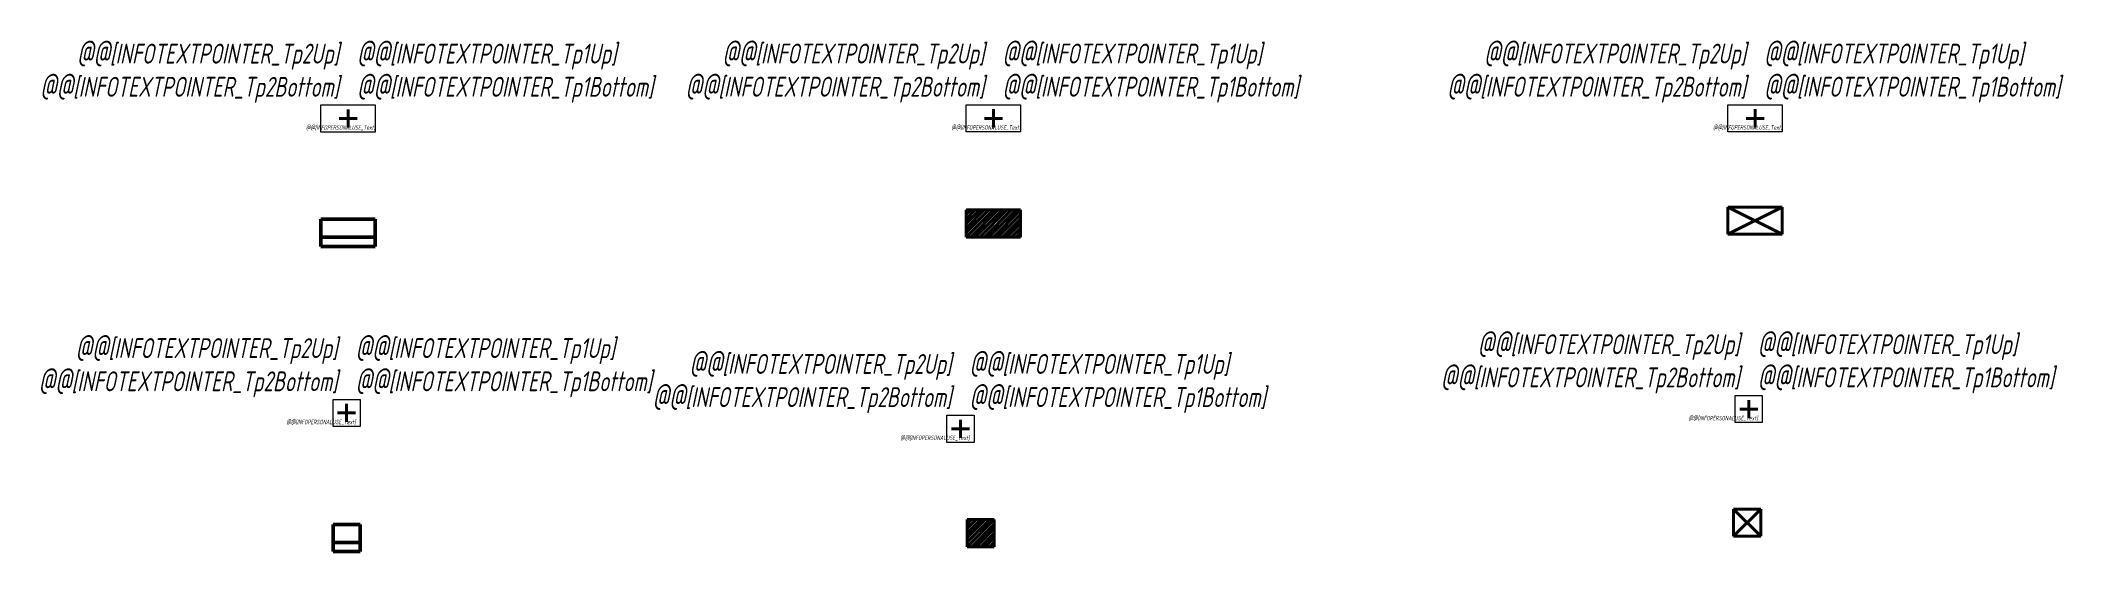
# Model space of a CAD drawing. Header units: inches. Extents: x -67 to 156, y -32 to 24.
import ezdxf
from ezdxf.enums import TextEntityAlignment as Align

# ---------------------------------------------------------------- set-up
doc = ezdxf.new("R2010")
doc.units = ezdxf.units.IN
doc.header["$MEASUREMENT"] = 0
doc.layers.add('EL_DEVICE', color=1, linetype='Continuous', lineweight=40)
doc.layers.add('EL_DEVICE_NAME', color=7, linetype='Continuous')
doc.layers.add('SYS_DEVICE_BORDER', color=7, linetype='Continuous', lineweight=9, plot=False)
doc.layers.add('SYS_DEVICE_TYPE', color=3, linetype='Continuous', lineweight=9, plot=False)
doc.styles.add('VELEC_R2_5', font='isocpeur.ttf', dxfattribs={"width": 0.7, "oblique": 12, "height": 2.2})

# ---------------------------------------------------------------- blocks, each defined once
blk = doc.blocks.new('VEL_POWER_SHR1')
at = {"layer": 'EL_DEVICE', "color": 0, "lineweight": 50}
for p, q in [((-3, 1.5), (3, 1.5)), ((-3, -1.5), (-3, 1.5)), ((3, 1.5), (3, -1.5)), ((3, -0.5), (-3, -0.5)), ((3, -1.5), (-3, -1.5))]:
    blk.add_line(p, q, dxfattribs=at)
blk = doc.blocks.new('DEVICE_CONNECTOR_SQUARE')
at = {"layer": 'EL_DEVICE'}
for p, q in [((-1, 0), (1, 0)), ((0, 1), (0, -1))]:
    blk.add_line(p, q, dxfattribs=at)
blk = doc.blocks.new('DEVICE_VEL_POWER_SHR1')
at = {"layer": 'SYS_DEVICE_BORDER'}
for p, q in [((-3, 1.5), (3, 1.5)), ((-3, -1.5), (-3, 1.5)), ((3, 1.5), (3, -1.5)), ((3, -1.5), (-3, -1.5))]:
    blk.add_line(p, q, dxfattribs=at)
at = {"layer": 'EL_DEVICE', "lineweight": 25, "ltscale": 100}
blk.add_blockref('DEVICE_CONNECTOR_SQUARE', (0, 0), dxfattribs=at)
at = {"layer": 'EL_DEVICE_NAME', "color": 0, "char_height": 2.2, "style": 'VELEC_R2_5'}
for s, insert, attachment_point in [('@@[INFOTEXTPOINTER_Tp2Up]\\P@@[INFOTEXTPOINTER_Tp2Bottom]', (-1, 5), 6), ('@@[INFOTEXTPOINTER_Tp1Up]\\P@@[INFOTEXTPOINTER_Tp1Bottom]', (1, 5), 4)]:
    blk.add_mtext_dynamic_manual_height_columns(s, width=12.8281, gutter_width=1, heights=[0], dxfattribs=dict(at, insert=insert, attachment_point=attachment_point))
at = {"layer": 'SYS_DEVICE_TYPE', "lineweight": 25, "style": 'VELEC_R2_5', "oblique": 12, "width": 0.7}
blk.add_text('@@[INFOPERSONALUSE_Text]', height=0.5, dxfattribs=at).set_placement((3, -1), align=Align.MIDDLE_RIGHT)
blk = doc.blocks.new('VEL_POWER_SHAO1')
at = {"layer": 'EL_DEVICE', "color": 0, "lineweight": 40}
for p, q in [((-3, 1.5), (3, 1.5)), ((-3, -1.5), (-3, 1.5)), ((3, -1.5), (-3, 1.5)), ((3, 1.5), (-3, -1.5)), ((3, 1.5), (3, -1.5)), ((3, -1.5), (-3, -1.5))]:
    blk.add_line(p, q, dxfattribs=at)
blk = doc.blocks.new('VEL_POWER_SHO1')
at = {"layer": 'EL_DEVICE', "color": 0, "lineweight": 40}
for p, q in [((-3, 1.5), (3, 1.5)), ((-3, -1.5), (-3, 1.5)), ((-3, 1), (-2.5, 1.5)), ((-3, 0.5), (-2, 1.5)), ((-3, 0), (-1.5, 1.5)), ((-3, -0.5), (-1.01, 1.5)), ((-3, -1), (-0.5, 1.5)), ((-3, -1.5), (0, 1.5)), ((-2.5, -1.5), (0.5, 1.5)), ((-2, -1.5), (1, 1.5)), ((-1.5, -1.5), (1.5, 1.5)), ((2, 1.5), (-1, -1.5)), ((2.5, 1.5), (-0.5, -1.5)), ((3, 1.5), (0, -1.5)), ((3, 1), (0.5, -1.5)), ((3, 0.5), (1.01, -1.5)), ((3, 0), (1.5, -1.5)), ((3, 1.5), (3, -1.5)), ((3, -1.5), (-3, -1.5)), ((3, -0.5), (2, -1.5)), ((3, -1), (2.51, -1.5))]:
    blk.add_line(p, q, dxfattribs=at)
blk = doc.blocks.new('DEVICE_VEL_POWER_SHAO1')
at = {"layer": 'SYS_DEVICE_BORDER'}
for p, q in [((-3, 1.5), (3, 1.5)), ((-3, -1.5), (-3, 1.5)), ((3, 1.5), (3, -1.5)), ((3, -1.5), (-3, -1.5))]:
    blk.add_line(p, q, dxfattribs=at)
at = {"layer": 'EL_DEVICE', "lineweight": 25, "ltscale": 100}
blk.add_blockref('DEVICE_CONNECTOR_SQUARE', (0, 0), dxfattribs=at)
at = {"layer": 'EL_DEVICE_NAME', "color": 0, "char_height": 2.2, "style": 'VELEC_R2_5'}
for s, insert, attachment_point in [('@@[INFOTEXTPOINTER_Tp2Up]\\P@@[INFOTEXTPOINTER_Tp2Bottom]', (-1, 5), 6), ('@@[INFOTEXTPOINTER_Tp1Up]\\P@@[INFOTEXTPOINTER_Tp1Bottom]', (1, 5), 4)]:
    blk.add_mtext_dynamic_manual_height_columns(s, width=12.8281, gutter_width=1, heights=[0], dxfattribs=dict(at, insert=insert, attachment_point=attachment_point))
at = {"layer": 'SYS_DEVICE_TYPE', "lineweight": 25, "style": 'VELEC_R2_5', "oblique": 12, "width": 0.7}
blk.add_text('@@[INFOPERSONALUSE_Text]', height=0.5, dxfattribs=at).set_placement((3, -1), align=Align.MIDDLE_RIGHT)
blk = doc.blocks.new('DEVICE_VEL_POWER_SHO1')
at = {"layer": 'SYS_DEVICE_BORDER'}
for p, q in [((-3, 1.5), (3, 1.5)), ((-3, -1.5), (-3, 1.5)), ((3, 1.5), (3, -1.5)), ((3, -1.5), (-3, -1.5))]:
    blk.add_line(p, q, dxfattribs=at)
at = {"layer": 'EL_DEVICE', "lineweight": 25, "ltscale": 100}
blk.add_blockref('DEVICE_CONNECTOR_SQUARE', (0, 0), dxfattribs=at)
at = {"layer": 'EL_DEVICE_NAME', "color": 0, "char_height": 2.2, "style": 'VELEC_R2_5'}
for s, insert, attachment_point in [('@@[INFOTEXTPOINTER_Tp2Up]\\P@@[INFOTEXTPOINTER_Tp2Bottom]', (-1, 5), 6), ('@@[INFOTEXTPOINTER_Tp1Up]\\P@@[INFOTEXTPOINTER_Tp1Bottom]', (1, 5), 4)]:
    blk.add_mtext_dynamic_manual_height_columns(s, width=12.8281, gutter_width=1, heights=[0], dxfattribs=dict(at, insert=insert, attachment_point=attachment_point))
at = {"layer": 'SYS_DEVICE_TYPE', "lineweight": 25, "style": 'VELEC_R2_5', "oblique": 12, "width": 0.7}
blk.add_text('@@[INFOPERSONALUSE_Text]', height=0.5, dxfattribs=at).set_placement((3, -1), align=Align.MIDDLE_RIGHT)
blk = doc.blocks.new('DEVICE_VEL_POWER_SHR05')
at = {"layer": 'SYS_DEVICE_BORDER'}
for p, q in [((-1.5, 1.5), (1.5, 1.5)), ((-1.5, -1.5), (-1.5, 1.5)), ((1.5, 1.5), (1.5, -1.5)), ((1.5, -1.5), (-1.5, -1.5))]:
    blk.add_line(p, q, dxfattribs=at)
at = {"layer": 'EL_DEVICE', "lineweight": 25, "ltscale": 100}
blk.add_blockref('DEVICE_CONNECTOR_SQUARE', (0, 0), dxfattribs=at)
at = {"layer": 'EL_DEVICE_NAME', "color": 0, "char_height": 2.2, "style": 'VELEC_R2_5'}
for s, insert, attachment_point in [('@@[INFOTEXTPOINTER_Tp2Up]\\P@@[INFOTEXTPOINTER_Tp2Bottom]', (-1, 5), 6), ('@@[INFOTEXTPOINTER_Tp1Up]\\P@@[INFOTEXTPOINTER_Tp1Bottom]', (1, 5), 4)]:
    blk.add_mtext_dynamic_manual_height_columns(s, width=12.8281, gutter_width=1, heights=[0], dxfattribs=dict(at, insert=insert, attachment_point=attachment_point))
at = {"layer": 'SYS_DEVICE_TYPE', "lineweight": 25, "style": 'VELEC_R2_5', "oblique": 12, "width": 0.7}
blk.add_text('@@[INFOPERSONALUSE_Text]', height=0.5, dxfattribs=at).set_placement((1, -1), align=Align.MIDDLE_RIGHT)
blk = doc.blocks.new('DEVICE_VEL_POWER_SHO05')
at = {"layer": 'SYS_DEVICE_BORDER'}
for p, q in [((-1.5, 1.5), (1.5, 1.5)), ((-1.5, -1.5), (-1.5, 1.5)), ((1.5, 1.5), (1.5, -1.5)), ((1.5, -1.5), (-1.5, -1.5))]:
    blk.add_line(p, q, dxfattribs=at)
at = {"layer": 'EL_DEVICE', "lineweight": 25, "ltscale": 100}
blk.add_blockref('DEVICE_CONNECTOR_SQUARE', (0, 0), dxfattribs=at)
at = {"layer": 'EL_DEVICE_NAME', "color": 0, "char_height": 2.2, "style": 'VELEC_R2_5'}
for s, insert, attachment_point in [('@@[INFOTEXTPOINTER_Tp2Up]\\P@@[INFOTEXTPOINTER_Tp2Bottom]', (-1, 5), 6), ('@@[INFOTEXTPOINTER_Tp1Up]\\P@@[INFOTEXTPOINTER_Tp1Bottom]', (1, 5), 4)]:
    blk.add_mtext_dynamic_manual_height_columns(s, width=12.8281, gutter_width=1, heights=[0], dxfattribs=dict(at, insert=insert, attachment_point=attachment_point))
at = {"layer": 'SYS_DEVICE_TYPE', "lineweight": 25, "style": 'VELEC_R2_5', "oblique": 12, "width": 0.7}
blk.add_text('@@[INFOPERSONALUSE_Text]', height=0.5, dxfattribs=at).set_placement((1, -1), align=Align.MIDDLE_RIGHT)
blk = doc.blocks.new('DEVICE_VEL_POWER_SHAO05')
at = {"layer": 'SYS_DEVICE_BORDER'}
for p, q in [((-1.5, 1.5), (1.5, 1.5)), ((-1.5, -1.5), (-1.5, 1.5)), ((1.5, 1.5), (1.5, -1.5)), ((1.5, -1.5), (-1.5, -1.5))]:
    blk.add_line(p, q, dxfattribs=at)
at = {"layer": 'EL_DEVICE', "lineweight": 25, "ltscale": 100}
blk.add_blockref('DEVICE_CONNECTOR_SQUARE', (0, 0), dxfattribs=at)
at = {"layer": 'EL_DEVICE_NAME', "color": 0, "char_height": 2.2, "style": 'VELEC_R2_5'}
for s, insert, attachment_point in [('@@[INFOTEXTPOINTER_Tp2Up]\\P@@[INFOTEXTPOINTER_Tp2Bottom]', (-1, 5), 6), ('@@[INFOTEXTPOINTER_Tp1Up]\\P@@[INFOTEXTPOINTER_Tp1Bottom]', (1, 5), 4)]:
    blk.add_mtext_dynamic_manual_height_columns(s, width=12.8281, gutter_width=1, heights=[0], dxfattribs=dict(at, insert=insert, attachment_point=attachment_point))
at = {"layer": 'SYS_DEVICE_TYPE', "lineweight": 25, "style": 'VELEC_R2_5', "oblique": 12, "width": 0.7}
blk.add_text('@@[INFOPERSONALUSE_Text]', height=0.5, dxfattribs=at).set_placement((1, -1), align=Align.MIDDLE_RIGHT)
blk = doc.blocks.new('VEL_POWER_SHR05')
at = {"layer": 'EL_DEVICE', "color": 0, "lineweight": 50}
for p, q in [((-1.5, 1.5), (1.5, 1.5)), ((-1.5, -1.5), (-1.5, 1.5)), ((1.5, 1.5), (1.5, -1.5)), ((1.5, -0.5), (-1.5, -0.5)), ((1.5, -1.5), (-1.5, -1.5))]:
    blk.add_line(p, q, dxfattribs=at)
blk = doc.blocks.new('VEL_POWER_SHO05')
at = {"layer": 'EL_DEVICE', "color": 0, "lineweight": 40}
for p, q in [((-1.5, 1.5), (1.5, 1.5)), ((-1.5, -1.5), (-1.5, 1.5)), ((-1.5, 1.01), (-1.01, 1.5)), ((-1.5, 0.5), (-0.5, 1.5)), ((-1.5, 0), (0, 1.5)), ((-1.5, -0.5), (0.5, 1.5)), ((-1.5, -1), (1, 1.5)), ((-1.5, -1.5), (1.5, 1.5)), ((1.5, 1), (-1, -1.5)), ((1.5, 0.5), (-0.5, -1.5)), ((1.5, 0), (0, -1.5)), ((1.5, 1.5), (1.5, -1.5)), ((1.5, -1.5), (-1.5, -1.5)), ((1.5, -0.5), (0.5, -1.5)), ((1.5, -1.01), (1.01, -1.5))]:
    blk.add_line(p, q, dxfattribs=at)
blk = doc.blocks.new('VEL_POWER_SHAO05')
at = {"layer": 'EL_DEVICE', "color": 0, "lineweight": 40}
for p, q in [((-1.5, 1.5), (1.5, 1.5)), ((-1.5, -1.5), (-1.5, 1.5)), ((1.5, -1.5), (-1.5, 1.5)), ((1.5, 1.5), (-1.5, -1.5)), ((1.5, 1.5), (1.5, -1.5)), ((1.5, -1.5), (-1.5, -1.5))]:
    blk.add_line(p, q, dxfattribs=at)

msp = doc.modelspace()

# ---------------------------------------------------------------- block references
at = {"layer": 'EL_DEVICE'}
for name, p in [('DEVICE_VEL_POWER_SHR1', (-33.31, 15.6)), ('DEVICE_VEL_POWER_SHAO1', (38.05, 15.61)), ('DEVICE_VEL_POWER_SHO1', (122.27, 15.61)), ('VEL_POWER_SHO1', (38.05, 3.98)), ('VEL_POWER_SHAO1', (122.27, 4.3)), ('VEL_POWER_SHR1', (-33.31, 2.96)), ('DEVICE_VEL_POWER_SHR05', (-33.47, -16.96)), ('DEVICE_VEL_POWER_SHAO05', (121.57, -16.53)), ('DEVICE_VEL_POWER_SHO05', (34.41, -18.71)), ('VEL_POWER_SHO05', (36.65, -30.25)), ('VEL_POWER_SHAO05', (121.4, -29.1)), ('VEL_POWER_SHR05', (-33.47, -30.78))]:
    msp.add_blockref(name, p, dxfattribs=at)

doc.saveas('drawing.dxf')
